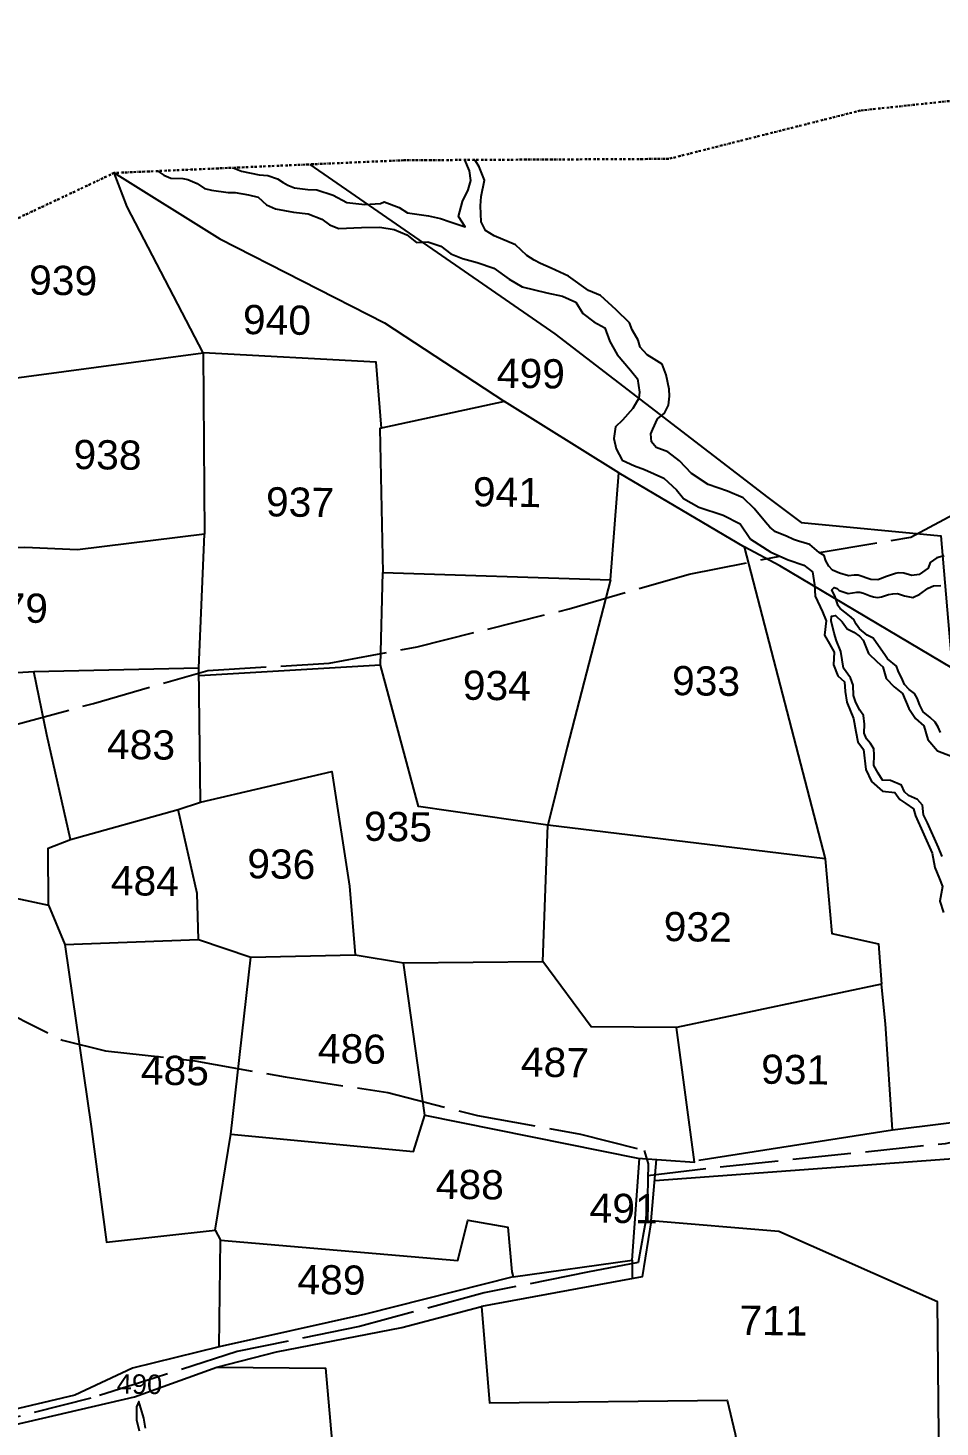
# Model space of a CAD drawing. Header units: inches. Extents: x 304037 to 460575, y 1453943 to 1639883.
# Drawn here: x 344773 to 345544, y 1597304 to 1598487 of the extents above; entities that cross this region are included whole.
import ezdxf

# ---------------------------------------------------------------- set-up
doc = ezdxf.new("R2010")
doc.units = ezdxf.units.IN
doc.header["$MEASUREMENT"] = 0
doc.linetypes.add('ACAD_ISO02W100', pattern=[15, 12, -3])
doc.linetypes.add('BORDER', pattern=[1.75, 0.5, -0.25, 0.5, -0.25, 0, -0.25])
for name, color, linetype in [('CARTTRACK', 30, 'ACAD_ISO02W100'), ('NALA', 4, 'Continuous'), ('SURVEY_BND', 7, 'Continuous'), ('SURVEY_NO', 7, 'Continuous'), ('VILLAGE_AREA', 1, 'Continuous')]:
    doc.layers.add(name, color=color, linetype=linetype)
doc.layers.add('VILL_BOUNDARY', color=6, linetype='BORDER', lineweight=30)
doc.styles.get("Standard").update_dxf_attribs({"font": 'arial.ttf'})

# ---------------------------------------------------------------- blocks, each defined once
blk = doc.blocks.new('KANUPURUPALLE')
at = {"layer": 'CARTTRACK'}
for points in [[(292.53, 394.12), (311.31, 397.52), (323.58, 404.27), (350.73, 417.65), (374.95, 431.01), (391.57, 440.38), (418.53, 455.22), (434.29, 467.31), (439.3, 471.33), (449.91, 471.24), (468.9, 470.26), (493.81, 478.55), (506.19, 482.91), (508.4, 486.46)], [(42, 325.96), (45.22, 330.28), (48.91, 331.93), (53.08, 333.96), (78.59, 338.48), (107.94, 347.37), (127.38, 356.34), (143.98, 361.13), (167.36, 368.22), (192.24, 370.03), (210.25, 373.64), (241.34, 381.84), (265.88, 389.3), (284.48, 393.26)], [(259.1, 265.74), (273.9, 267.72), (320.11, 273.18), (342.64, 278.28), (368.23, 286.85), (390, 291.71), (423.67, 294.44), (450.43, 296.45), (483.23, 300.05), (537.02, 306.13), (581.57, 309.49), (630.18, 313.54), (670.73, 316.63), (702.41, 310.34), (725.91, 305.66), (729.23, 307.95), (735.06, 323.26), (741.02, 334.04), (759.22, 357.74), (768.27, 371.26), (781.77, 384.06), (790.68, 390.95)], [(124.73, 298.61), (138.55, 291.87), (147.43, 289.85), (165.76, 288.06), (184.38, 284.98), (205.51, 282.06), (223.95, 277.57), (245.18, 274.07), (258.24, 270.9), (259.12, 268.13), (259.03, 258.17), (257.35, 247.85), (247.01, 245.71), (225.82, 241.21), (200.35, 233.95), (175.27, 228.48), (158.5, 222.84), (145.4, 218.5), (126.6, 213.47)]]:
    blk.add_lwpolyline(points, dxfattribs=at)
at = {"layer": 'NALA'}
for points in [[(318.17, 393.78), (316.69, 393.34), (315.34, 392.39), (314.98, 391.2), (313.15, 389.89), (311.63, 389.65), (310, 390.13), (308.82, 390.14), (308.28, 390), (306.41, 389.37), (305.21, 388.9), (304.66, 388.64), (303.22, 388.71), (300.62, 389.57), (299.75, 389.58), (298.61, 389.37), (296.79, 389.91), (295.29, 390.5), (294.56, 391.33), (293.92, 392.43), (293.57, 393.54), (292.53, 394.12), (290.59, 395.73), (288.25, 396.36), (287.23, 396.68), (285.75, 397.36), (283.52, 398.26), (282.31, 399.15), (281.45, 400.22), (279.06, 402.96), (276.81, 405.11), (273.55, 406.42), (269.57, 407.78), (266.13, 409.98), (263.63, 412.52), (261.17, 414.38), (258.8, 415.21), (257.79, 416.35), (257.67, 418.03), (258.04, 418.97), (258.99, 421.1), (260.38, 422.25), (261.17, 423.96), (261.37, 425.79), (261.26, 427.23), (260.61, 430.18), (259.81, 432.31), (258.15, 433.32), (256.71, 434.22), (255.23, 435.77), (254.76, 437.18), (253.53, 439.3), (252.99, 440.71), (250.17, 443.33), (246.95, 446.29), (244.46, 447.26), (240.28, 450.15), (236.71, 451.73), (234.54, 452.67), (233.2, 453.32), (231.72, 454.26), (229.33, 456.4), (224.92, 458.24), (223.12, 459.25), (222.22, 461.02), (222.07, 464.33), (222.14, 466.28), (222.8, 469.59), (221.64, 472.36), (220.89, 473.55), (220.31, 473.74)], [(171.16, 471.47), (172.91, 470.81), (176.51, 470.05), (178.34, 469.94), (180.28, 469.31), (181.47, 468.56), (182.42, 468.01), (183.83, 467.51), (186.55, 467.21), (188.42, 467.16), (191.78, 466.09), (194.61, 464.64), (198.27, 464.31), (201.5, 464.5), (202.25, 464.86), (205.36, 463.73), (207.06, 462.68), (211.38, 462.13), (213.85, 461.63), (215.88, 460.93), (218.97, 459.96), (217.57, 462.11), (218.34, 465.2), (219.5, 467.61), (220.02, 469.53), (219.66, 471.46), (218.69, 473.71)], [(155.7, 470.58), (156.99, 469.71), (158.38, 469.14), (160.84, 469.14), (161.87, 468.89), (163.83, 468.11), (165.36, 467.11), (166.75, 466.83), (170.23, 466.36), (171.66, 466.36), (174.36, 465.97), (176.36, 465.48), (178.14, 463.95), (179.99, 463.16), (183.66, 462.52), (186.72, 462.24), (189.49, 461.14), (191.08, 459.98), (193.04, 459.31), (197.7, 459.52), (201.44, 459.7), (204.37, 459.23), (207, 458.17), (208.99, 456.64), (211.31, 456.78), (214.05, 455.93), (216.11, 454.36), (218.5, 453.44), (221.53, 452.69), (224.98, 451.55), (228.13, 449.34), (230.8, 447.81), (235.89, 446.63), (239.1, 445.99), (241.91, 444.82), (243.33, 442.51), (245.65, 440.8), (247.89, 439.63), (248.97, 436.83), (250.5, 434.17), (253.28, 431), (254.74, 429.22), (255.21, 426.52), (255.1, 425.28), (253.85, 423.15), (251.79, 420.73), (250.37, 419.31), (250.08, 416.96), (250.58, 414.82), (251.83, 412.51), (254.39, 411.38), (256.42, 410.66), (260.42, 408.97), (263.05, 406.58), (264.51, 404.81), (267.68, 403.1), (272.7, 401.53), (276.22, 399.76), (278.39, 396.66), (282.58, 394.07), (286.17, 392.54), (289.41, 391.48), (291.23, 390.13), (291.65, 387.46), (291.8, 385.15), (293.37, 381.93), (294.15, 380.08), (293.86, 377.17), (294.93, 375.42), (295.86, 373.72), (295.79, 371.1), (296.68, 368.83), (298.07, 367.65), (298.28, 365.66), (298.6, 363.46), (300.03, 360.16), (300.56, 357.46), (301.02, 355.36), (302.2, 353.79), (302.73, 349.7), (303.92, 347.23), (306.19, 345.28), (308.72, 345.03), (309.79, 343.64), (311.04, 342.83), (312.6, 341.76), (313.06, 340.3), (316.59, 332.7), (317.16, 329.75), (318.16, 327.47), (318.8, 325.91), (318.3, 322.9), (319.05, 320.59)], [(318.63, 332.02), (317.85, 333.91), (315.55, 338.95), (314.68, 340.54), (314.46, 342.56), (313.38, 343.7), (311.53, 344.45), (310.73, 345.2), (310.06, 346.55), (307.79, 347.52), (306.2, 347.52), (305.28, 348.95), (304.35, 350.52), (304.41, 352.7), (304.31, 353.96), (303.57, 355.04), (302.76, 356), (302.29, 357.14), (302.29, 359), (302.07, 360.8), (301.3, 361.86), (300.46, 363.4), (299.97, 364.83), (299.91, 366.95), (299.32, 368.44), (297.88, 370.44), (297.25, 373.88), (296.37, 376.04), (295.86, 377.57), (295.19, 380.09), (295.25, 381.05), (296.09, 381.23), (297.43, 379.95), (298.49, 378.5), (299.86, 377.83), (301.04, 377.05), (301.79, 376.22), (302.94, 373.49), (304.73, 371.83), (305.91, 370.79), (306.63, 368.45), (308.3, 366.76), (310.03, 365.43), (311.37, 362.37), (312.75, 360.33), (314.52, 358.82), (315.33, 356), (317.35, 353.7), (320.08, 352.72)], [(317.92, 357.5), (317.43, 358.57), (316.82, 359.59), (315.75, 360.57), (314.31, 361.69), (313.62, 363.07), (313.06, 364.51), (312.5, 365.46), (311.38, 366.22), (310.45, 367.22), (310.01, 368.19), (309.11, 370.04), (308.74, 370.99), (306.84, 372.48), (306.42, 373.07), (303.83, 376.65), (302.63, 377.28), (301.05, 378.57), (300.32, 379.5), (299.85, 380.45), (298.95, 381.21), (297, 382.64), (296.61, 383.2), (295.97, 385.06), (295.27, 386.49), (295.68, 386.98), (296.36, 386.79), (296.73, 386.37), (297.34, 386.18), (298.61, 385.79), (300.37, 386.06), (301, 386.08), (301.78, 385.86), (303.12, 385.35), (303.78, 385.18), (304.61, 385.03), (305.46, 385.18), (306.9, 385.71), (307.76, 385.86), (308.73, 385.91), (310.17, 385.47), (311.88, 385.13), (313.32, 385.86), (315.04, 387.12), (316.07, 387.58), (317.58, 387.7)], [(156.71, 212.49), (156.29, 214.51), (155.26, 217.95), (154.78, 216.83), (154.78, 214.17), (155.37, 211.9)]]:
    blk.add_lwpolyline(points, dxfattribs=at)
at = {"layer": 'SURVEY_BND'}
for points in [[(186.9, 472.37), (237.69, 438.23), (281.82, 405.28), (288.77, 400.23), (317.46, 397.89), (320.14, 370.73), (284.53, 391.26), (277.14, 395.07)], [(202.35, 418.44), (201.09, 431.93), (165.51, 433.4), (149.5, 463.16), (146.76, 470.06), (168.66, 456.85), (202.65, 440.05), (227.49, 424.21)], [(114.98, 425.94), (165.51, 433.4), (166.3, 396.17)], [(249.74, 387.94), (251.19, 409.88), (227.49, 424.21), (202.02, 418.36), (203.01, 388.8)], [(251.19, 409.88), (277.14, 395.07), (294.62, 331.28), (237.57, 337.39)], [(82.02, 366.61), (105.61, 367.13), (120.38, 366.67), (131.64, 367.47), (165.54, 368.73), (166.3, 396.17), (140.3, 392.62), (129.48, 392.95), (97.48, 392.19), (82.11, 392.58)], [(202.83, 369.75), (203.01, 388.8), (249.74, 387.94), (241.31, 353.45), (237.57, 337.39)], [(139.67, 333.11), (161.64, 339.54), (166.25, 341.14), (165.54, 368.73)], [(166.25, 341.14), (193.1, 347.82), (197.05, 324.29), (198.39, 310.26), (208.34, 308.75), (236.94, 309.42), (237.57, 337.39), (210.96, 340.88), (202.83, 369.75), (165.58, 367.04)], [(77.97, 346.32), (78.53, 328.93), (97.41, 325.76), (117.58, 323.1), (135.29, 319.58), (135.09, 331.3), (139.67, 333.11), (134.5, 354.52), (131.64, 367.47)], [(171.56, 229.37), (153.86, 224.8), (142.1, 219.04), (127.94, 215.53), (94.45, 213.71), (74.24, 212.25), (72.73, 244.97), (71.02, 274.11), (71.02, 278.1), (58.37, 304.81), (48.82, 325.7), (38.78, 341.82), (26.09, 359.67)], [(135.29, 319.58), (138.76, 311.55), (166.18, 312.92), (165.8, 322.37), (161.64, 339.54)], [(294.62, 331.28), (296.18, 315.92), (305.78, 313.95), (306.5, 305.65), (264.59, 296.22), (247.04, 296.14), (236.94, 309.42)], [(309.18, 275.81), (339.45, 280), (334.55, 292.48), (329.17, 306.37), (327.56, 318.04), (343.31, 321.5), (363.89, 304.15), (368.24, 288.3), (343.73, 281.47), (339.45, 280)], [(138.76, 311.55), (144.69, 274.26), (148.13, 250.54), (170.45, 253.31), (173.37, 273.05), (177, 309.44)], [(166.18, 312.92), (177, 309.44), (198.39, 310.26)], [(173.37, 273.05), (210.89, 270.04), (213.12, 277.5), (208.34, 308.75)], [(269.49, 269.05), (309.18, 275.81), (307.47, 297.55), (306.5, 305.65)], [(260.53, 264.71), (322.67, 270.19), (332.17, 272.49), (350.16, 278.88), (372.48, 286.87), (406.84, 290.01), (449.33, 293.54), (475.67, 295.24), (475, 300.85)], [(213.12, 277.5), (256.96, 269.25), (268.66, 268.64), (264.59, 296.22)], [(256.14, 248.34), (257.36, 269.23)], [(259.89, 256.45), (260.86, 269.04)], [(170.45, 253.31), (171.52, 251.31), (220.31, 247.77), (222.29, 256.1), (230.53, 254.74), (231.47, 245.58), (231.71, 244.61), (201.49, 236.52), (171.56, 229.37), (171.52, 251.31)], [(319.73, 206.48), (318.94, 240.65), (286.17, 254.62), (259.89, 256.45), (258.22, 244.96), (225.28, 238.41)], [(231.71, 244.61), (256.14, 248.34), (256.19, 244.56)], [(171.17, 225.18), (183.36, 228.54), (209.04, 233.89), (225.28, 238.41), (227.24, 218.64), (276.03, 219.83), (277.75, 212.95), (282.32, 188.53), (284.84, 173.4), (271.69, 174.12), (236.9, 176.6), (197.89, 179.67)], [(74.63, 208.13), (103.54, 210.41), (126.72, 212.08), (154.31, 218.86), (171.17, 225.18), (193.44, 225.32), (196.52, 195), (197.89, 179.67), (196.08, 155.5), (194.92, 142.47), (175.17, 146.76), (170.99, 123.13), (165.89, 96.99)]]:
    blk.add_lwpolyline(points, dxfattribs=at)
at = {"layer": 'VILL_BOUNDARY'}
blk.add_lwpolyline([(622.25, 501.85), (583.23, 505.73), (526.58, 488.84), (471.18, 481.58), (430.4, 483.27), (429.21, 482.93), (420.43, 499.46), (355.74, 491.7), (299.73, 484.94), (260.55, 474.49), (206.16, 473.47), (146.76, 470.06), (98.96, 446.79)], dxfattribs=at)
blk.add_lwpolyline([(622.25, 501.85), (583.23, 505.73), (526.58, 488.84), (471.18, 481.58), (430.4, 483.27), (429.21, 482.93), (420.43, 499.46), (355.74, 491.7), (299.73, 484.94), (260.55, 474.49), (206.16, 473.47), (146.76, 470.06), (98.96, 446.79)], dxfattribs=at)
at = {"layer": 'SURVEY_NO'}
for s, height, p in [('939', 6, (129.59, 444.86)), ('940', 6, (173.6, 437.35)), ('499', 6, (225.86, 427.05)), ('938', 6, (139.19, 409.18)), ('941', 6, (221.29, 402.63)), ('937', 6, (178.84, 400)), ('479', 6, (120.39, 377.5)), ('933', 6, (262.69, 364.43)), ('934', 6, (219.75, 362.91)), ('483', 6, (146.88, 349.78)), ('935', 6, (199.84, 333.68)), ('936', 6, (176, 325.66)), ('484', 6, (148.05, 321.82)), ('932', 6, (261.67, 313.93)), ('486', 6, (191.01, 287.93)), ('487', 6, (232.73, 285.71)), ('931', 6, (282.06, 284.92)), ('485', 6, (154.73, 283.01)), ('488', 6, (215.59, 260.41)), ('491', 6, (247.23, 255.93)), ('489', 6, (187.45, 240.46)), ('711', 6, (278.31, 233.32)), ('490', 4, (150.65, 219.52))]:
    blk.add_text(s, height=height, dxfattribs=at).set_placement(p)

msp = doc.modelspace()

# ---------------------------------------------------------------- block references
at = {"layer": 'VILLAGE_AREA', "xscale": 4.11690545397391, "yscale": 4.116905454022344, "zscale": 4.116905453970031, "rotation": 359.2242586303323}
msp.add_blockref('KANUPURUPALLE', (344216, 1596437.2), dxfattribs=at)

doc.saveas('drawing.dxf')
